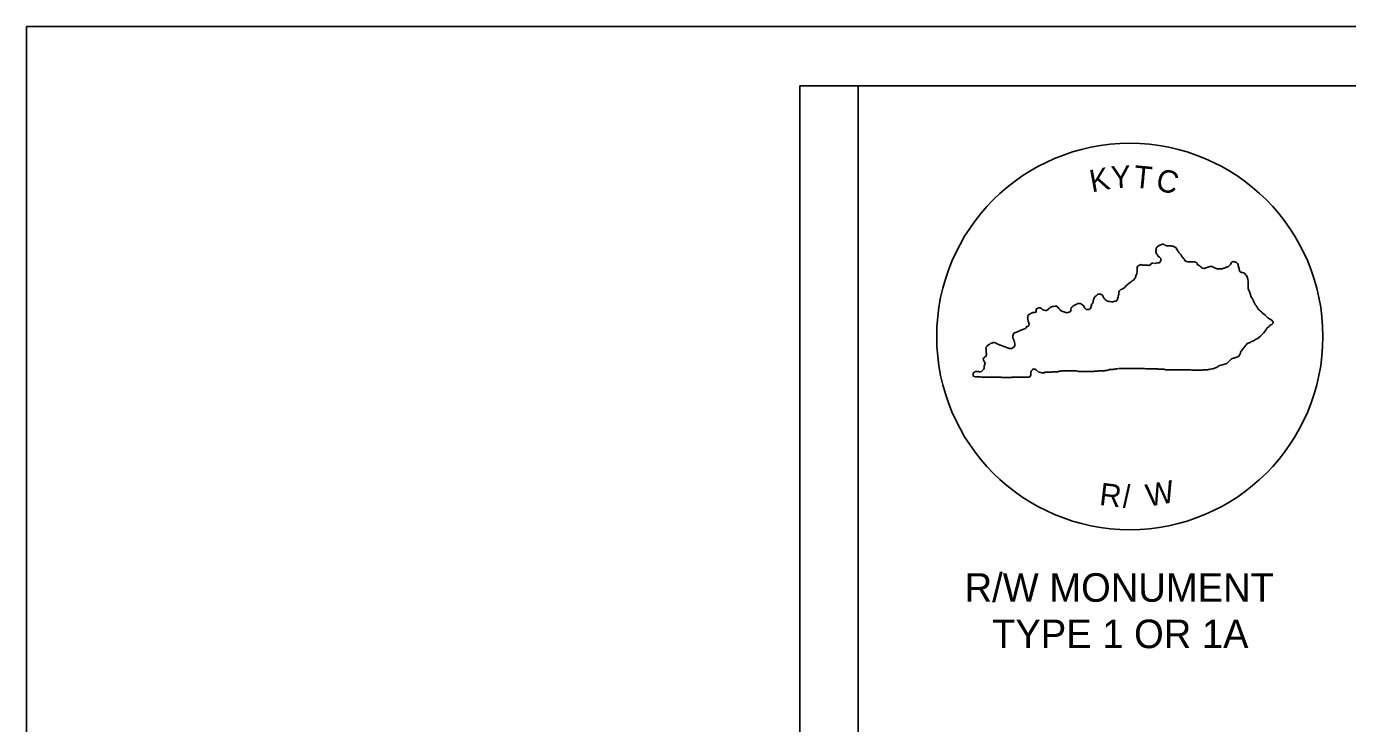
# Model space of a CAD drawing. Extents: x 999 to 1037.6, y 999.3 to 1022.
# Drawn here: x 1000 to 1011.12, y 1016.14 to 1022 of the extents above; entities that cross this region are included whole.
import ezdxf

# ---------------------------------------------------------------- set-up
doc = ezdxf.new("R2010")
doc.units = 0
for name, color, linetype in [('Level 1', 7, 'Continuous'), ('SB_PL_CUTLINE_PR', 7, 'Continuous'), ('SB_PL_SBL0_PR', 7, 'Continuous'), ('SB_PL_SBL4_PR', 7, 'Continuous')]:
    doc.layers.add(name, color=color, linetype=linetype)

msp = doc.modelspace()

# ---------------------------------------------------------------- linework, layer by layer
at = {"layer": 'Level 1'}
msp.add_line((1008.55, 1019.087), (1008.571, 1019.087), dxfattribs=at)
for points in [[(1009.495, 1020.012), (1009.497, 1020.005), (1009.506, 1020.01), (1009.517, 1020.011), (1009.527, 1020.012), (1009.536, 1020.013), (1009.538, 1020.018), (1009.542, 1020.025), (1009.546, 1020.032), (1009.546, 1020.042), (1009.546, 1020.048), (1009.541, 1020.055), (1009.534, 1020.059), (1009.525, 1020.065), (1009.522, 1020.074), (1009.514, 1020.081), (1009.51, 1020.088), (1009.508, 1020.096), (1009.505, 1020.103), (1009.505, 1020.113), (1009.506, 1020.122), (1009.506, 1020.132), (1009.511, 1020.139), (1009.515, 1020.146), (1009.521, 1020.152), (1009.528, 1020.155), (1009.537, 1020.16), (1009.546, 1020.162), (1009.551, 1020.166), (1009.559, 1020.168), (1009.568, 1020.168), (1009.574, 1020.162), (1009.585, 1020.159), (1009.591, 1020.154), (1009.6, 1020.154), (1009.606, 1020.154), (1009.615, 1020.154), (1009.625, 1020.154), (1009.631, 1020.154), (1009.64, 1020.153), (1009.65, 1020.152), (1009.655, 1020.149), (1009.659, 1020.146), (1009.664, 1020.143), (1009.671, 1020.14), (1009.676, 1020.134), (1009.681, 1020.127), (1009.685, 1020.119), (1009.69, 1020.111), (1009.695, 1020.104), (1009.698, 1020.1), (1009.704, 1020.094), (1009.707, 1020.089), (1009.714, 1020.082), (1009.718, 1020.075), (1009.721, 1020.07), (1009.727, 1020.062), (1009.731, 1020.056), (1009.737, 1020.049), (1009.742, 1020.042), (1009.745, 1020.037), (1009.749, 1020.033), (1009.755, 1020.026), (1009.763, 1020.024), (1009.772, 1020.021), (1009.781, 1020.021), (1009.787, 1020.021), (1009.8, 1020.021), (1009.811, 1020.021), (1009.823, 1020.021), (1009.831, 1020.02), (1009.836, 1020.018), (1009.845, 1020.014), (1009.851, 1020.01), (1009.853, 1020.003), (1009.856, 1019.995), (1009.863, 1019.991), (1009.868, 1019.988), (1009.875, 1019.984), (1009.882, 1019.978), (1009.889, 1019.972), (1009.897, 1019.967), (1009.907, 1019.965), (1009.913, 1019.965), (1009.92, 1019.967), (1009.927, 1019.969), (1009.934, 1019.972), (1009.942, 1019.976), (1009.951, 1019.979), (1009.96, 1019.982), (1009.97, 1019.982), (1009.977, 1019.982), (1009.985, 1019.978), (1009.991, 1019.972), (1009.998, 1019.969), (1010.005, 1019.967), (1010.012, 1019.965), (1010.019, 1019.961), (1010.028, 1019.96), (1010.038, 1019.96), (1010.049, 1019.96), (1010.056, 1019.962), (1010.065, 1019.962), (1010.074, 1019.966), (1010.082, 1019.968), (1010.089, 1019.971), (1010.094, 1019.974), (1010.101, 1019.976), (1010.108, 1019.979), (1010.115, 1019.982), (1010.12, 1019.987), (1010.126, 1019.992), (1010.131, 1019.999), (1010.134, 1020.004), (1010.138, 1020.012), (1010.144, 1020.017), (1010.147, 1020.021), (1010.155, 1020.023), (1010.161, 1020.02), (1010.17, 1020.019), (1010.174, 1020.017), (1010.183, 1020.014), (1010.187, 1020.011), (1010.192, 1020.005), (1010.197, 1019.998), (1010.198, 1019.988), (1010.199, 1019.98), (1010.2, 1019.974), (1010.204, 1019.967), (1010.205, 1019.956), (1010.209, 1019.947), (1010.212, 1019.94), (1010.218, 1019.934), (1010.225, 1019.931), (1010.232, 1019.93), (1010.241, 1019.928), (1010.25, 1019.926), (1010.255, 1019.918), (1010.26, 1019.911), (1010.263, 1019.907), (1010.27, 1019.899), (1010.273, 1019.892), (1010.275, 1019.884), (1010.277, 1019.876), (1010.279, 1019.868), (1010.28, 1019.858), (1010.28, 1019.849), (1010.28, 1019.838), (1010.28, 1019.828), (1010.28, 1019.819), (1010.28, 1019.813)], [(1008.496, 1019.605), (1008.498, 1019.616), (1008.5, 1019.625), (1008.507, 1019.629), (1008.514, 1019.634), (1008.52, 1019.634), (1008.53, 1019.634), (1008.537, 1019.631), (1008.541, 1019.627), (1008.547, 1019.622), (1008.554, 1019.616), (1008.562, 1019.613), (1008.572, 1019.612), (1008.584, 1019.612), (1008.592, 1019.616), (1008.597, 1019.62), (1008.601, 1019.625), (1008.609, 1019.631), (1008.615, 1019.635), (1008.62, 1019.638), (1008.627, 1019.641), (1008.635, 1019.644), (1008.641, 1019.645), (1008.647, 1019.645), (1008.657, 1019.646), (1008.668, 1019.646), (1008.674, 1019.644), (1008.68, 1019.637), (1008.685, 1019.634), (1008.688, 1019.627), (1008.693, 1019.621), (1008.698, 1019.616), (1008.704, 1019.609), (1008.708, 1019.607), (1008.714, 1019.605), (1008.721, 1019.601), (1008.73, 1019.599), (1008.737, 1019.596), (1008.743, 1019.594), (1008.749, 1019.593), (1008.758, 1019.592), (1008.766, 1019.593), (1008.773, 1019.596), (1008.781, 1019.6), (1008.785, 1019.603), (1008.788, 1019.611), (1008.789, 1019.619), (1008.791, 1019.631), (1008.796, 1019.639), (1008.803, 1019.645), (1008.809, 1019.65), (1008.816, 1019.654), (1008.824, 1019.658), (1008.83, 1019.66), (1008.839, 1019.664), (1008.846, 1019.669), (1008.852, 1019.669), (1008.862, 1019.669), (1008.869, 1019.669), (1008.878, 1019.665), (1008.882, 1019.661), (1008.89, 1019.657), (1008.897, 1019.65), (1008.899, 1019.644), (1008.903, 1019.637), (1008.907, 1019.631), (1008.912, 1019.624), (1008.919, 1019.619), (1008.925, 1019.619), (1008.931, 1019.619), (1008.94, 1019.619), (1008.949, 1019.622), (1008.955, 1019.628), (1008.958, 1019.637), (1008.961, 1019.645), (1008.963, 1019.653), (1008.964, 1019.663), (1008.972, 1019.669), (1008.977, 1019.676), (1008.977, 1019.682), (1008.977, 1019.691), (1008.98, 1019.701), (1008.981, 1019.706), (1008.984, 1019.715), (1008.989, 1019.722), (1008.994, 1019.729), (1009.001, 1019.735), (1009.006, 1019.738), (1009.013, 1019.744), (1009.02, 1019.748), (1009.028, 1019.749), (1009.039, 1019.747), (1009.045, 1019.744), (1009.052, 1019.742), (1009.055, 1019.736), (1009.06, 1019.729), (1009.062, 1019.724), (1009.066, 1019.717), (1009.072, 1019.709), (1009.078, 1019.702), (1009.085, 1019.697), (1009.092, 1019.692), (1009.1, 1019.69), (1009.109, 1019.686), (1009.119, 1019.686), (1009.13, 1019.685), (1009.139, 1019.685), (1009.145, 1019.685), (1009.155, 1019.688), (1009.161, 1019.688), (1009.167, 1019.688), (1009.174, 1019.692), (1009.178, 1019.699), (1009.181, 1019.706), (1009.184, 1019.715), (1009.188, 1019.722), (1009.188, 1019.731), (1009.19, 1019.74), (1009.192, 1019.746), (1009.192, 1019.753), (1009.194, 1019.761), (1009.194, 1019.768), (1009.197, 1019.776), (1009.205, 1019.782), (1009.21, 1019.788), (1009.22, 1019.791), (1009.229, 1019.795), (1009.235, 1019.799), (1009.24, 1019.801), (1009.244, 1019.806), (1009.248, 1019.809), (1009.253, 1019.817), (1009.259, 1019.824), (1009.266, 1019.828), (1009.268, 1019.833), (1009.276, 1019.838), (1009.28, 1019.841), (1009.289, 1019.845), (1009.297, 1019.852), (1009.304, 1019.859), (1009.311, 1019.863), (1009.318, 1019.869), (1009.324, 1019.876), (1009.329, 1019.883), (1009.332, 1019.89), (1009.335, 1019.898), (1009.335, 1019.904), (1009.341, 1019.914), (1009.343, 1019.918), (1009.345, 1019.926), (1009.347, 1019.935), (1009.348, 1019.946), (1009.348, 1019.955), (1009.347, 1019.963), (1009.347, 1019.973), (1009.349, 1019.98), (1009.354, 1019.986), (1009.361, 1019.988), (1009.368, 1019.993), (1009.375, 1019.995), (1009.381, 1019.997), (1009.387, 1019.995), (1009.392, 1019.993), (1009.402, 1019.992), (1009.408, 1019.992), (1009.415, 1019.992), (1009.426, 1019.992), (1009.437, 1019.991), (1009.446, 1019.989), (1009.456, 1019.995), (1009.463, 1019.999), (1009.466, 1020.005), (1009.473, 1020.008), (1009.482, 1020.01), (1009.482, 1020.011)], [(1010.28, 1019.813), (1010.282, 1019.802), (1010.282, 1019.796), (1010.283, 1019.788), (1010.286, 1019.78), (1010.29, 1019.772), (1010.294, 1019.764), (1010.296, 1019.757), (1010.3, 1019.749), (1010.301, 1019.741), (1010.303, 1019.733), (1010.307, 1019.725), (1010.312, 1019.718), (1010.314, 1019.712), (1010.318, 1019.708), (1010.322, 1019.699), (1010.327, 1019.693), (1010.329, 1019.685), (1010.332, 1019.677), (1010.335, 1019.672), (1010.338, 1019.667), (1010.341, 1019.66), (1010.347, 1019.653), (1010.352, 1019.646), (1010.354, 1019.638), (1010.361, 1019.631), (1010.365, 1019.624), (1010.372, 1019.616), (1010.379, 1019.611), (1010.386, 1019.605), (1010.392, 1019.599), (1010.399, 1019.593), (1010.405, 1019.586), (1010.412, 1019.58), (1010.421, 1019.576), (1010.423, 1019.571), (1010.429, 1019.566), (1010.435, 1019.56), (1010.441, 1019.554), (1010.447, 1019.548), (1010.454, 1019.543), (1010.461, 1019.541), (1010.469, 1019.536), (1010.475, 1019.532), (1010.482, 1019.526), (1010.487, 1019.521), (1010.492, 1019.512), (1010.491, 1019.504), (1010.486, 1019.498), (1010.479, 1019.493), (1010.472, 1019.489), (1010.464, 1019.485), (1010.457, 1019.479), (1010.454, 1019.474), (1010.448, 1019.471), (1010.441, 1019.465), (1010.436, 1019.459), (1010.434, 1019.451), (1010.428, 1019.444), (1010.423, 1019.436), (1010.418, 1019.431), (1010.412, 1019.423), (1010.405, 1019.414), (1010.397, 1019.406), (1010.39, 1019.401), (1010.385, 1019.395), (1010.377, 1019.389), (1010.371, 1019.382), (1010.366, 1019.38), (1010.361, 1019.375), (1010.353, 1019.373), (1010.346, 1019.37), (1010.341, 1019.364), (1010.334, 1019.362), (1010.327, 1019.357), (1010.32, 1019.354), (1010.312, 1019.351), (1010.306, 1019.349), (1010.298, 1019.343), (1010.29, 1019.339), (1010.282, 1019.336), (1010.274, 1019.332), (1010.266, 1019.325), (1010.261, 1019.319), (1010.255, 1019.312), (1010.249, 1019.305), (1010.244, 1019.298), (1010.238, 1019.291), (1010.234, 1019.284), (1010.23, 1019.279), (1010.225, 1019.272), (1010.219, 1019.265), (1010.216, 1019.258)], [(1008.571, 1019.087), (1008.565, 1019.087), (1008.556, 1019.087), (1008.545, 1019.087), (1008.535, 1019.09), (1008.524, 1019.091), (1008.514, 1019.094), (1008.509, 1019.1), (1008.504, 1019.107), (1008.496, 1019.112), (1008.488, 1019.116), (1008.477, 1019.117), (1008.469, 1019.116), (1008.466, 1019.111), (1008.46, 1019.107), (1008.455, 1019.101), (1008.451, 1019.093), (1008.451, 1019.084), (1008.451, 1019.074), (1008.451, 1019.068), (1008.449, 1019.061), (1008.443, 1019.053), (1008.436, 1019.049), (1008.427, 1019.049), (1008.417, 1019.049), (1008.408, 1019.05), (1008.402, 1019.05), (1008.392, 1019.05), (1008.382, 1019.05), (1008.376, 1019.05), (1008.367, 1019.049), (1008.36, 1019.049), (1008.348, 1019.049), (1008.339, 1019.049), (1008.332, 1019.049), (1008.326, 1019.049), (1008.32, 1019.049), (1008.313, 1019.049), (1008.307, 1019.049), (1008.301, 1019.049), (1008.295, 1019.049), (1008.287, 1019.048), (1008.275, 1019.048), (1008.268, 1019.048), (1008.261, 1019.048), (1008.254, 1019.048), (1008.248, 1019.048), (1008.242, 1019.048), (1008.231, 1019.048), (1008.22, 1019.048), (1008.215, 1019.048), (1008.209, 1019.048), (1008.2, 1019.049), (1008.191, 1019.049), (1008.181, 1019.049), (1008.174, 1019.049), (1008.166, 1019.049), (1008.16, 1019.049), (1008.154, 1019.049), (1008.144, 1019.049), (1008.132, 1019.049), (1008.121, 1019.05), (1008.112, 1019.05), (1008.106, 1019.05), (1008.095, 1019.05), (1008.089, 1019.05), (1008.081, 1019.05), (1008.074, 1019.05), (1008.064, 1019.05), (1008.057, 1019.05), (1008.05, 1019.05), (1008.039, 1019.05), (1008.03, 1019.052), (1008.02, 1019.052), (1008.01, 1019.052), (1007.995, 1019.053), (1007.986, 1019.053), (1007.978, 1019.056), (1007.971, 1019.058), (1007.966, 1019.06), (1007.966, 1019.072), (1007.968, 1019.08), (1007.971, 1019.087), (1007.978, 1019.091), (1007.985, 1019.097), (1007.993, 1019.098), (1008.003, 1019.098), (1008.012, 1019.098), (1008.017, 1019.095), (1008.026, 1019.095), (1008.036, 1019.098), (1008.042, 1019.103), (1008.048, 1019.108), (1008.054, 1019.114), (1008.057, 1019.121), (1008.059, 1019.126), (1008.059, 1019.132), (1008.059, 1019.142), (1008.062, 1019.151), (1008.064, 1019.159), (1008.067, 1019.168), (1008.063, 1019.175), (1008.061, 1019.18), (1008.057, 1019.187), (1008.054, 1019.194), (1008.052, 1019.202), (1008.054, 1019.21), (1008.059, 1019.216), (1008.067, 1019.221), (1008.074, 1019.225), (1008.077, 1019.232), (1008.078, 1019.24), (1008.078, 1019.249), (1008.077, 1019.258), (1008.077, 1019.268), (1008.075, 1019.273), (1008.075, 1019.283), (1008.074, 1019.292), (1008.075, 1019.301), (1008.078, 1019.306), (1008.084, 1019.312), (1008.09, 1019.318), (1008.097, 1019.323), (1008.106, 1019.329), (1008.115, 1019.335), (1008.125, 1019.337), (1008.129, 1019.339), (1008.136, 1019.343), (1008.142, 1019.343), (1008.152, 1019.339), (1008.161, 1019.335), (1008.168, 1019.331), (1008.175, 1019.328), (1008.183, 1019.325), (1008.191, 1019.32), (1008.197, 1019.319), (1008.205, 1019.317), (1008.212, 1019.313), (1008.219, 1019.31), (1008.226, 1019.307), (1008.234, 1019.304), (1008.241, 1019.301), (1008.248, 1019.299), (1008.255, 1019.297), (1008.263, 1019.293), (1008.271, 1019.292), (1008.277, 1019.291), (1008.283, 1019.291), (1008.293, 1019.292), (1008.3, 1019.297), (1008.307, 1019.301), (1008.314, 1019.306), (1008.316, 1019.311), (1008.318, 1019.32), (1008.318, 1019.33), (1008.316, 1019.341), (1008.314, 1019.35), (1008.31, 1019.357), (1008.308, 1019.364), (1008.306, 1019.371), (1008.302, 1019.38), (1008.301, 1019.389), (1008.301, 1019.399), (1008.303, 1019.407), (1008.306, 1019.412), (1008.31, 1019.419), (1008.315, 1019.422), (1008.322, 1019.427), (1008.331, 1019.428), (1008.339, 1019.432), (1008.346, 1019.435), (1008.354, 1019.439), (1008.361, 1019.441), (1008.369, 1019.444), (1008.377, 1019.448), (1008.384, 1019.451), (1008.391, 1019.453), (1008.398, 1019.457), (1008.406, 1019.459), (1008.412, 1019.466), (1008.417, 1019.474), (1008.422, 1019.477), (1008.429, 1019.48), (1008.435, 1019.486), (1008.437, 1019.495), (1008.436, 1019.504), (1008.434, 1019.511), (1008.429, 1019.518), (1008.429, 1019.524), (1008.428, 1019.534), (1008.427, 1019.543), (1008.425, 1019.551), (1008.428, 1019.56), (1008.429, 1019.569), (1008.435, 1019.576), (1008.442, 1019.58), (1008.448, 1019.584), (1008.455, 1019.588), (1008.462, 1019.59), (1008.467, 1019.593), (1008.476, 1019.593), (1008.486, 1019.594), (1008.494, 1019.596), (1008.496, 1019.605), (1008.495, 1019.612)], [(1010.216, 1019.258), (1010.215, 1019.247), (1010.211, 1019.241), (1010.208, 1019.234), (1010.202, 1019.227), (1010.194, 1019.222), (1010.186, 1019.217), (1010.178, 1019.215), (1010.17, 1019.213), (1010.164, 1019.211), (1010.155, 1019.209), (1010.15, 1019.207), (1010.142, 1019.203), (1010.135, 1019.198), (1010.129, 1019.194), (1010.123, 1019.187), (1010.119, 1019.182), (1010.114, 1019.176), (1010.107, 1019.17), (1010.101, 1019.165), (1010.093, 1019.163), (1010.084, 1019.162), (1010.08, 1019.158), (1010.074, 1019.158), (1010.065, 1019.155), (1010.055, 1019.152), (1010.05, 1019.15), (1010.042, 1019.148), (1010.035, 1019.144), (1010.029, 1019.139), (1010.022, 1019.136), (1010.015, 1019.132), (1010.006, 1019.129), (1009.999, 1019.126), (1009.992, 1019.124), (1009.984, 1019.121), (1009.975, 1019.119), (1009.962, 1019.118), (1009.954, 1019.114), (1009.948, 1019.114), (1009.94, 1019.113), (1009.932, 1019.112), (1009.925, 1019.112), (1009.914, 1019.112), (1009.904, 1019.112), (1009.896, 1019.11), (1009.887, 1019.11), (1009.878, 1019.108), (1009.869, 1019.108), (1009.863, 1019.108), (1009.85, 1019.108), (1009.843, 1019.108), (1009.833, 1019.108), (1009.823, 1019.11), (1009.813, 1019.11), (1009.806, 1019.11), (1009.797, 1019.112), (1009.79, 1019.112), (1009.782, 1019.112), (1009.776, 1019.112), (1009.771, 1019.112), (1009.765, 1019.112), (1009.752, 1019.112), (1009.742, 1019.112), (1009.73, 1019.112), (1009.722, 1019.111), (1009.716, 1019.111), (1009.704, 1019.111), (1009.697, 1019.111), (1009.69, 1019.111), (1009.681, 1019.111), (1009.668, 1019.111), (1009.66, 1019.111), (1009.65, 1019.111), (1009.644, 1019.111), (1009.634, 1019.111), (1009.625, 1019.111), (1009.615, 1019.111), (1009.608, 1019.111), (1009.6, 1019.112), (1009.588, 1019.112), (1009.58, 1019.114), (1009.572, 1019.116), (1009.562, 1019.116), (1009.553, 1019.116), (1009.546, 1019.116), (1009.536, 1019.118), (1009.525, 1019.118), (1009.518, 1019.119), (1009.508, 1019.119), (1009.497, 1019.119), (1009.484, 1019.119), (1009.478, 1019.119), (1009.472, 1019.119), (1009.465, 1019.119), (1009.456, 1019.119), (1009.448, 1019.119), (1009.439, 1019.119), (1009.427, 1019.121), (1009.421, 1019.121), (1009.408, 1019.123), (1009.401, 1019.123), (1009.395, 1019.123), (1009.386, 1019.123), (1009.375, 1019.123), (1009.367, 1019.124), (1009.361, 1019.124), (1009.355, 1019.124), (1009.343, 1019.124), (1009.336, 1019.124), (1009.329, 1019.124), (1009.322, 1019.124), (1009.316, 1019.124), (1009.304, 1019.124), (1009.297, 1019.123), (1009.287, 1019.123), (1009.28, 1019.123), (1009.27, 1019.123), (1009.263, 1019.123), (1009.255, 1019.123), (1009.248, 1019.123), (1009.241, 1019.123), (1009.233, 1019.123), (1009.223, 1019.123), (1009.214, 1019.123), (1009.205, 1019.123), (1009.194, 1019.124)], [(1009.188, 1019.12), (1009.178, 1019.119), (1009.169, 1019.119), (1009.161, 1019.118), (1009.152, 1019.117), (1009.144, 1019.114), (1009.132, 1019.114), (1009.123, 1019.114), (1009.113, 1019.114), (1009.109, 1019.112), (1009.099, 1019.11), (1009.091, 1019.107), (1009.078, 1019.106), (1009.071, 1019.104), (1009.065, 1019.104), (1009.057, 1019.104), (1009.051, 1019.103), (1009.043, 1019.103), (1009.038, 1019.103), (1009.027, 1019.103), (1009.021, 1019.103), (1009.013, 1019.1), (1009.002, 1019.1), (1008.989, 1019.1), (1008.981, 1019.099), (1008.975, 1019.099), (1008.969, 1019.099), (1008.956, 1019.099), (1008.95, 1019.099), (1008.943, 1019.099), (1008.937, 1019.099), (1008.924, 1019.099), (1008.913, 1019.099), (1008.906, 1019.099), (1008.9, 1019.099), (1008.893, 1019.099), (1008.884, 1019.099), (1008.874, 1019.099), (1008.868, 1019.099), (1008.86, 1019.099), (1008.853, 1019.099), (1008.847, 1019.101), (1008.836, 1019.103), (1008.827, 1019.103), (1008.821, 1019.103), (1008.81, 1019.103), (1008.802, 1019.103), (1008.789, 1019.103), (1008.782, 1019.103), (1008.775, 1019.104), (1008.766, 1019.104), (1008.758, 1019.104), (1008.751, 1019.104), (1008.745, 1019.104), (1008.736, 1019.104), (1008.73, 1019.104), (1008.72, 1019.103), (1008.714, 1019.103), (1008.706, 1019.101), (1008.7, 1019.101), (1008.692, 1019.1), (1008.686, 1019.098), (1008.678, 1019.095), (1008.668, 1019.094), (1008.661, 1019.094), (1008.649, 1019.094), (1008.642, 1019.094), (1008.631, 1019.094), (1008.623, 1019.092), (1008.617, 1019.092), (1008.608, 1019.092), (1008.598, 1019.092), (1008.589, 1019.092), (1008.578, 1019.092), (1008.572, 1019.091), (1008.564, 1019.09), (1008.55, 1019.087)]]:
    msp.add_lwpolyline(points, dxfattribs=at)
msp.add_circle((1009.285, 1019.392), 1.625, dxfattribs=at)
at = {"layer": 'SB_PL_CUTLINE_PR'}
msp.add_lwpolyline([(1000, 1022), (1036, 1022), (1036, 1000), (1000, 1000)], close=True, dxfattribs=at)
at = {"layer": 'SB_PL_SBL0_PR'}
for p, q in [((1006.507, 1021.5), (1006.507, 1000.5)), ((1007, 1021.5), (1006.507, 1021.5))]:
    msp.add_line(p, q, dxfattribs=at)
at = {"layer": 'SB_PL_SBL4_PR'}
msp.add_lwpolyline([(1007, 1000.5), (1035.5, 1000.5), (1035.5, 1021.5), (1007, 1021.5)], close=True, dxfattribs=at)

# ---------------------------------------------------------------- texts
at = {"layer": 'Level 1'}
for s, height, rotation, p in [('Y', 0.188, 2.7911, (1009.13, 1020.636)), ('T', 0.188, 354.5351, (1009.311, 1020.646)), ('K', 0.187, 10.5057, (1008.965, 1020.604)), ('C', 0.188, 346.1438, (1009.493, 1020.628)), ('R', 0.188, 353.2648, (1009.023, 1017.976)), ('/', 0.187, 1.3855, (1009.226, 1017.953)), ('W', 0.188, 9.7768, (1009.437, 1017.96))]:
    msp.add_text(s, height=height, rotation=rotation, dxfattribs=at).set_placement(p)
for s, p in [('R/W MONUMENT', (1007.895, 1017.161)), ('TYPE 1 OR 1A', (1008.126, 1016.771))]:
    msp.add_text(s, height=0.24, dxfattribs=at).set_placement(p)

doc.saveas('drawing.dxf')
